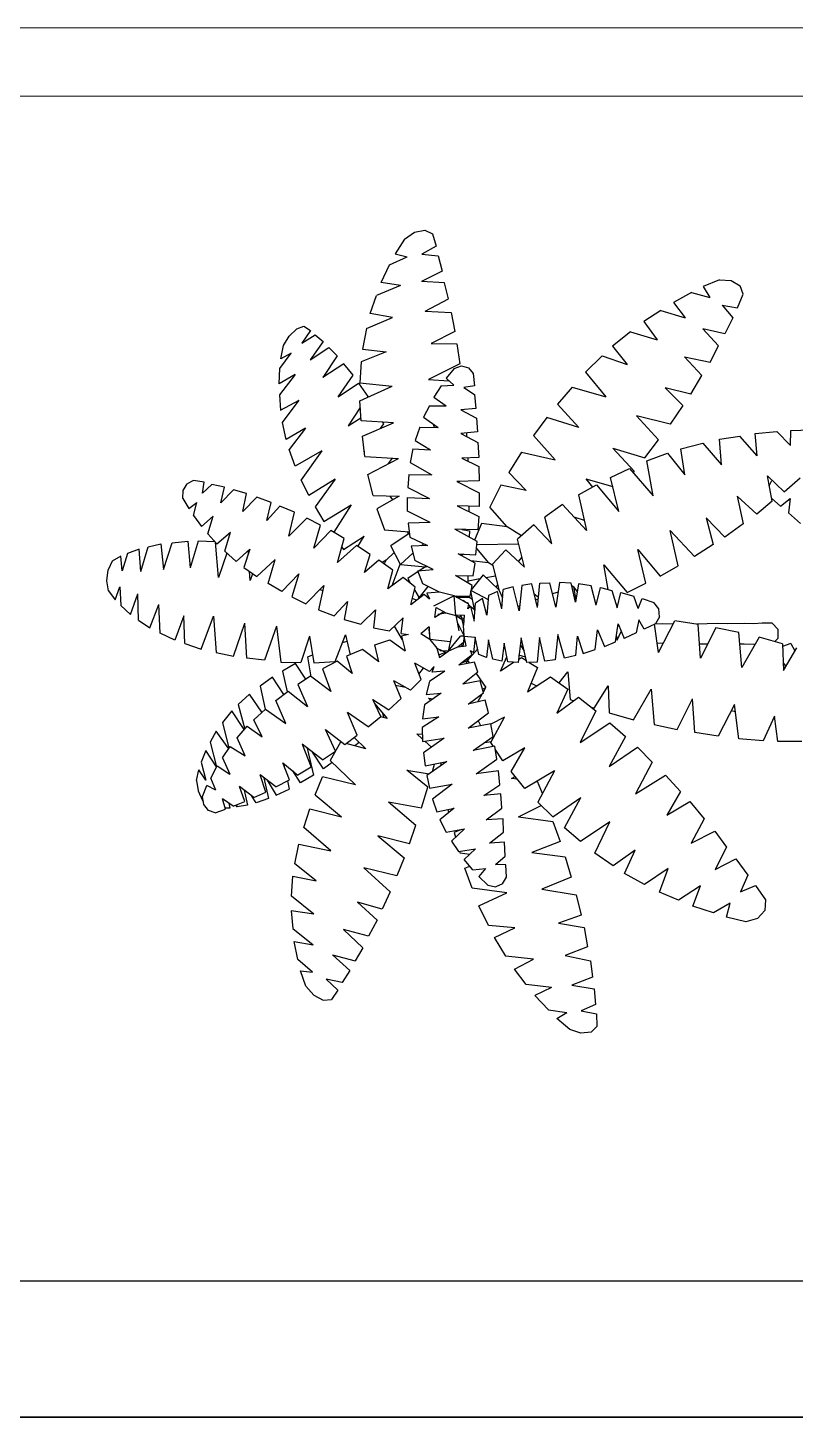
# Model space of a CAD drawing. Header units: millimetres. Extents: x 2099.4 to 2153.6, y 2404.8 to 2485.8.
# Drawn here: x 2127.83 to 2128.954, y 2413.615 to 2415.652 of the extents above; entities that cross this region are included whole.
import ezdxf

# ---------------------------------------------------------------- set-up
doc = ezdxf.new("R2010")
doc.units = ezdxf.units.MM
doc.layers.add('FUR', color=13, linetype='Continuous')

# ---------------------------------------------------------------- blocks, each defined once
blk = doc.blocks.new('02PTRX27')
at = {"color": 3, "linetype": 'ByBlock'}
for p, q in [((-0.4604, 0.4898), (-0.4477, 0.4923)), ((-0.4477, 0.4923), (-0.4384, 0.4879)), ((-0.4727, 0.4815), (-0.484, 0.4633)), ((-0.4727, 0.4815), (-0.4604, 0.4898)), ((-0.4384, 0.4879), (-0.4342, 0.4727)), ((-0.491, 0.4499), (-0.4695, 0.4599)), ((-0.484, 0.4633), (-0.4695, 0.4599)), ((-0.4342, 0.4727), (-0.4516, 0.4632)), ((-0.4516, 0.4632), (-0.4316, 0.461)), ((-0.4316, 0.461), (-0.4268, 0.4423)), ((-0.5012, 0.4284), (-0.491, 0.4499)), ((-0.4268, 0.4423), (-0.4521, 0.4297)), ((-0.4778, 0.4249), (-0.5071, 0.4124)), ((-0.4778, 0.4249), (-0.5012, 0.4284)), ((-0.4237, 0.4281), (-0.4521, 0.4297)), ((-0.4188, 0.4086), (-0.4237, 0.4281)), ((-0.088, 0.4318), (-0.1081, 0.4234)), ((-0.088, 0.4318), (-0.0737, 0.431)), ((-0.0737, 0.431), (-0.063, 0.4245)), ((-0.0592, 0.4141), (-0.063, 0.4245)), ((-0.5146, 0.3906), (-0.5071, 0.4124)), ((-0.4474, 0.3933), (-0.4188, 0.4086)), ((-0.1222, 0.4161), (-0.1442, 0.4042)), ((-0.1222, 0.4161), (-0.1001, 0.4102)), ((-0.1081, 0.4234), (-0.1001, 0.4102)), ((-0.0662, 0.3975), (-0.0592, 0.4141)), ((-0.4873, 0.3858), (-0.5146, 0.3906)), ((-0.4474, 0.3933), (-0.4158, 0.3917)), ((-0.4158, 0.3917), (-0.4111, 0.3684)), ((-0.1596, 0.3944), (-0.1805, 0.3808)), ((-0.1596, 0.3944), (-0.1299, 0.3852)), ((-0.1442, 0.4042), (-0.1299, 0.3852)), ((-0.0849, 0.4009), (-0.0662, 0.3975)), ((-0.0849, 0.4009), (-0.072, 0.3854)), ((-0.6042, 0.3718), (-0.5956, 0.3751)), ((-0.5956, 0.3751), (-0.5876, 0.3697)), ((-0.519, 0.3723), (-0.4873, 0.3858)), ((-0.1805, 0.3808), (-0.1644, 0.3582)), ((-0.072, 0.3854), (-0.0814, 0.3656)), ((-0.6204, 0.3514), (-0.6136, 0.3629)), ((-0.6136, 0.3629), (-0.6042, 0.3718)), ((-0.5876, 0.3697), (-0.5982, 0.3544)), ((-0.5982, 0.3544), (-0.5819, 0.3647)), ((-0.5819, 0.3647), (-0.572, 0.3563)), ((-0.519, 0.3723), (-0.524, 0.3471)), ((-0.4111, 0.3684), (-0.44, 0.3541)), ((-0.1966, 0.3682), (-0.2186, 0.3505)), ((-0.1966, 0.3682), (-0.1644, 0.3582)), ((-0.0893, 0.3511), (-0.1083, 0.3719)), ((-0.0814, 0.3656), (-0.1083, 0.3719)), ((-0.6248, 0.3235), (-0.6112, 0.342)), ((-0.6237, 0.3351), (-0.6204, 0.3514)), ((-0.6112, 0.342), (-0.6237, 0.3351)), ((-0.572, 0.3563), (-0.5879, 0.334)), ((-0.5879, 0.334), (-0.565, 0.3491)), ((-0.565, 0.3491), (-0.5549, 0.3389)), ((-0.495, 0.3438), (-0.5256, 0.3316)), ((-0.524, 0.3471), (-0.495, 0.3438)), ((-0.44, 0.3541), (-0.4089, 0.3535)), ((-0.4089, 0.3535), (-0.405, 0.3289)), ((-0.2186, 0.3505), (-0.2007, 0.3282)), ((-0.0997, 0.3311), (-0.0893, 0.3511)), ((-0.6259, 0.3046), (-0.6248, 0.3235)), ((-0.5549, 0.3389), (-0.5724, 0.3125)), ((-0.5469, 0.329), (-0.5724, 0.3125)), ((-0.5355, 0.3151), (-0.5469, 0.329)), ((-0.5256, 0.3316), (-0.5274, 0.3059)), ((-0.405, 0.3289), (-0.4435, 0.3101)), ((-0.4122, 0.3234), (-0.4219, 0.3114)), ((-0.4122, 0.3234), (-0.4032, 0.3267)), ((-0.4032, 0.3267), (-0.3944, 0.3244)), ((-0.3944, 0.3244), (-0.3887, 0.3172)), ((-0.2313, 0.3387), (-0.2516, 0.3188)), ((-0.2313, 0.3387), (-0.2007, 0.3282)), ((-0.1309, 0.3376), (-0.1096, 0.3147)), ((-0.1309, 0.3376), (-0.0997, 0.3311)), ((-0.6064, 0.3162), (-0.6259, 0.3046)), ((-0.6064, 0.3162), (-0.6255, 0.2912)), ((-0.5537, 0.2887), (-0.5355, 0.3151)), ((-0.5274, 0.3059), (-0.4879, 0.3018)), ((-0.4435, 0.3101), (-0.4186, 0.3084)), ((-0.4219, 0.3114), (-0.4125, 0.3032)), ((-0.3887, 0.3172), (-0.3874, 0.3023)), ((-0.2516, 0.3188), (-0.2269, 0.2887)), ((-0.1233, 0.292), (-0.1096, 0.3147)), ((-0.6255, 0.2912), (-0.6242, 0.2725)), ((-0.5537, 0.2887), (-0.5289, 0.3054)), ((-0.5289, 0.3054), (-0.5176, 0.2891)), ((-0.5271, 0.2841), (-0.4879, 0.3018)), ((-0.5176, 0.2891), (-0.5183, 0.288)), ((-0.4279, 0.3024), (-0.4369, 0.2883)), ((-0.4279, 0.3024), (-0.4125, 0.3032)), ((-0.3874, 0.3023), (-0.4001, 0.3)), ((-0.4001, 0.3), (-0.3871, 0.2915)), ((-0.3871, 0.2915), (-0.3856, 0.2747)), ((-0.2679, 0.3007), (-0.2859, 0.2797)), ((-0.2679, 0.3007), (-0.2269, 0.2887)), ((-0.1543, 0.2997), (-0.1327, 0.2782)), ((-0.1233, 0.292), (-0.1543, 0.2997)), ((-0.6242, 0.2725), (-0.6013, 0.2849)), ((-0.6216, 0.2576), (-0.6013, 0.2849)), ((-0.5267, 0.2758), (-0.5417, 0.2535)), ((-0.5256, 0.2593), (-0.5271, 0.2841)), ((-0.4424, 0.2778), (-0.4496, 0.2638)), ((-0.4424, 0.2778), (-0.4217, 0.2777)), ((-0.4369, 0.2883), (-0.4217, 0.2777)), ((-0.3856, 0.2747), (-0.4039, 0.2729)), ((-0.4039, 0.2729), (-0.3849, 0.2626)), ((-0.2859, 0.2797), (-0.2597, 0.2514)), ((-0.1327, 0.2782), (-0.1483, 0.2552)), ((-0.6174, 0.2367), (-0.6216, 0.2576)), ((-0.5417, 0.2535), (-0.526, 0.2632)), ((-0.486, 0.2572), (-0.5256, 0.2593)), ((-0.524, 0.2406), (-0.486, 0.2572)), ((-0.502, 0.2501), (-0.4979, 0.2558)), ((-0.4979, 0.2558), (-0.4992, 0.2578)), ((-0.4496, 0.2638), (-0.4316, 0.2513)), ((-0.4367, 0.2513), (-0.4369, 0.2549)), ((-0.3849, 0.2626), (-0.3836, 0.2462)), ((-0.2989, 0.2634), (-0.3154, 0.2414)), ((-0.2597, 0.2514), (-0.2989, 0.2634)), ((-0.1627, 0.2361), (-0.1895, 0.2657)), ((-0.1483, 0.2552), (-0.1895, 0.2657)), ((-0.5934, 0.2506), (-0.6174, 0.2367)), ((-0.5934, 0.2506), (-0.6134, 0.2244)), ((-0.521, 0.216), (-0.524, 0.2406)), ((-0.4541, 0.2517), (-0.4598, 0.2354)), ((-0.4541, 0.2517), (-0.4316, 0.2513)), ((-0.3836, 0.2462), (-0.4041, 0.244)), ((-0.4041, 0.244), (-0.383, 0.2329)), ((-0.3966, 0.2398), (-0.3968, 0.2447)), ((-0.3154, 0.2414), (-0.2886, 0.2117)), ((-0.0883, 0.237), (-0.0634, 0.2409)), ((-0.042, 0.2169), (-0.0634, 0.2409)), ((-0.0445, 0.2439), (-0.018, 0.2463)), ((-0.042, 0.2169), (-0.0445, 0.2439)), ((-0.018, 0.2463), (-0.0013, 0.2295)), ((-0.0013, 0.2295), (-0.0009, 0.2478)), ((-0.0009, 0.2478), (0.0235, 0.2483)), ((-0.6064, 0.204), (-0.6134, 0.2244)), ((-0.5738, 0.2227), (-0.6064, 0.204)), ((-0.5738, 0.2227), (-0.5987, 0.1873)), ((-0.522, 0.2224), (-0.5221, 0.222)), ((-0.5221, 0.222), (-0.522, 0.2221)), ((-0.5221, 0.222), (-0.5218, 0.2209)), ((-0.522, 0.2221), (-0.522, 0.2224)), ((-0.4624, 0.2252), (-0.4659, 0.2086)), ((-0.4624, 0.2252), (-0.4408, 0.224)), ((-0.4598, 0.2354), (-0.4408, 0.224)), ((-0.383, 0.2329), (-0.3819, 0.2148)), ((-0.3299, 0.2214), (-0.3455, 0.1965)), ((-0.3299, 0.2214), (-0.2886, 0.2117)), ((-0.2185, 0.2262), (-0.1922, 0.1979)), ((-0.2185, 0.2262), (-0.1792, 0.2141)), ((-0.1792, 0.2141), (-0.1627, 0.2361)), ((-0.1354, 0.2253), (-0.1085, 0.2321)), ((-0.1305, 0.1934), (-0.1354, 0.2253)), ((-0.1085, 0.2321), (-0.0858, 0.2056)), ((-0.0858, 0.2056), (-0.0883, 0.237)), ((-0.521, 0.216), (-0.48, 0.2134)), ((-0.5174, 0.194), (-0.48, 0.2134)), ((-0.4921, 0.2072), (-0.4873, 0.2138)), ((-0.4659, 0.2086), (-0.4395, 0.1935)), ((-0.3819, 0.2148), (-0.4028, 0.2139)), ((-0.4028, 0.2139), (-0.3819, 0.2038)), ((-0.3949, 0.21), (-0.3949, 0.2142)), ((-0.3819, 0.2038), (-0.3814, 0.1862)), ((-0.177, 0.2106), (-0.1514, 0.2198)), ((-0.1693, 0.1678), (-0.177, 0.2106)), ((-0.1514, 0.2198), (-0.1305, 0.1934)), ((-0.7303, 0.1867), (-0.7382, 0.1827)), ((-0.7175, 0.1844), (-0.7303, 0.1867)), ((-0.5894, 0.1682), (-0.5987, 0.1873)), ((-0.5575, 0.1882), (-0.5894, 0.1682)), ((-0.5575, 0.1882), (-0.5819, 0.1543)), ((-0.5111, 0.1682), (-0.5174, 0.194)), ((-0.4673, 0.1941), (-0.4686, 0.178)), ((-0.4673, 0.1941), (-0.4395, 0.1935)), ((-0.324, 0.1745), (-0.3455, 0.1965)), ((-0.2513, 0.1888), (-0.2432, 0.1785)), ((-0.2513, 0.1888), (-0.2185, 0.1791)), ((-0.221, 0.1904), (-0.1979, 0.2012)), ((-0.2111, 0.1489), (-0.221, 0.1904)), ((-0.1979, 0.2012), (-0.1693, 0.1678)), ((-0.1922, 0.1979), (-0.1937, 0.1962)), ((-0.0297, 0.1923), (-0.009, 0.1729)), ((-0.0236, 0.1614), (-0.0297, 0.1923)), ((-0.0275, 0.1802), (-0.0242, 0.1867)), ((-0.0242, 0.1867), (-0.024, 0.1868)), ((-0.009, 0.1729), (0.0103, 0.1897)), ((-0.7433, 0.1647), (-0.743, 0.1745)), ((-0.743, 0.1745), (-0.7382, 0.1827)), ((-0.7195, 0.1713), (-0.7175, 0.1844)), ((-0.708, 0.1819), (-0.7195, 0.1713)), ((-0.6926, 0.1784), (-0.708, 0.1819)), ((-0.6968, 0.1594), (-0.6926, 0.1784)), ((-0.6814, 0.1751), (-0.6968, 0.1594)), ((-0.6658, 0.1707), (-0.6814, 0.1751)), ((-0.67, 0.1488), (-0.6658, 0.1707)), ((-0.4686, 0.178), (-0.442, 0.1648)), ((-0.3814, 0.1862), (-0.4089, 0.1855)), ((-0.4089, 0.1855), (-0.3816, 0.1714)), ((-0.4054, 0.1855), (-0.4074, 0.1846)), ((-0.3816, 0.1714), (-0.3816, 0.1549)), ((-0.355, 0.1808), (-0.3687, 0.1541)), ((-0.324, 0.1745), (-0.355, 0.1808)), ((-0.2604, 0.1689), (-0.2381, 0.1814)), ((-0.2381, 0.1814), (-0.2111, 0.1489)), ((-0.7433, 0.1647), (-0.7362, 0.1524)), ((-0.7362, 0.1524), (-0.7263, 0.1597)), ((-0.7303, 0.1439), (-0.7263, 0.1597)), ((-0.6532, 0.1662), (-0.67, 0.1488)), ((-0.6356, 0.1599), (-0.6532, 0.1662)), ((-0.6407, 0.1379), (-0.6356, 0.1599)), ((-0.6248, 0.1554), (-0.6407, 0.1379)), ((-0.607, 0.1478), (-0.6248, 0.1554)), ((-0.5819, 0.1543), (-0.5713, 0.1365)), ((-0.5713, 0.1365), (-0.5379, 0.1568)), ((-0.5379, 0.1568), (-0.5592, 0.1234)), ((-0.5111, 0.1682), (-0.4792, 0.1673)), ((-0.4792, 0.1673), (-0.5066, 0.1521)), ((-0.4869, 0.163), (-0.4904, 0.1675)), ((-0.469, 0.1492), (-0.469, 0.1657)), ((-0.469, 0.1657), (-0.442, 0.1648)), ((-0.4426, 0.1648), (-0.4424, 0.1648)), ((-0.4085, 0.1558), (-0.3819, 0.1426)), ((-0.3816, 0.1549), (-0.4085, 0.1558)), ((-0.3938, 0.1484), (-0.3938, 0.1553)), ((-0.3475, 0.1301), (-0.3687, 0.1541)), ((-0.2799, 0.1572), (-0.3015, 0.142)), ((-0.2505, 0.1257), (-0.2799, 0.1572)), ((-0.2604, 0.1689), (-0.2505, 0.1257)), ((-0.0427, 0.1456), (-0.0667, 0.1675)), ((-0.0667, 0.1675), (-0.0594, 0.1338)), ((-0.0236, 0.1614), (-0.0427, 0.1456)), ((-0.0244, 0.1648), (-0.0137, 0.1553)), ((-0.0137, 0.1553), (-0.0018, 0.1646)), ((-0.0018, 0.1646), (-0.004, 0.1471)), ((-0.7303, 0.1439), (-0.7206, 0.1306)), ((-0.7206, 0.1306), (-0.7065, 0.143)), ((-0.7129, 0.1216), (-0.7065, 0.143)), ((-0.6141, 0.1185), (-0.607, 0.1478)), ((-0.5921, 0.1405), (-0.6141, 0.1185)), ((-0.5753, 0.1322), (-0.5921, 0.1405)), ((-0.5066, 0.1521), (-0.497, 0.1263)), ((-0.4415, 0.1351), (-0.469, 0.1492)), ((-0.3819, 0.1426), (-0.383, 0.1265)), ((-0.2927, 0.1094), (-0.3015, 0.142)), ((-0.2659, 0.1421), (-0.2535, 0.1381)), ((-0.0816, 0.1175), (-0.1043, 0.141)), ((-0.1043, 0.141), (-0.0958, 0.1085)), ((-0.004, 0.1471), (0.0108, 0.1342)), ((-0.7129, 0.1216), (-0.7019, 0.1094)), ((-0.7019, 0.1094), (-0.6851, 0.1233)), ((-0.692, 0.1001), (-0.6851, 0.1233)), ((-0.5835, 0.104), (-0.5753, 0.1322)), ((-0.5626, 0.1255), (-0.5835, 0.104)), ((-0.5463, 0.1159), (-0.5626, 0.1255)), ((-0.497, 0.1263), (-0.4672, 0.124)), ((-0.467, 0.1218), (-0.4893, 0.1069)), ((-0.4679, 0.1212), (-0.4692, 0.1243)), ((-0.4415, 0.1351), (-0.4684, 0.1345)), ((-0.4684, 0.1345), (-0.4662, 0.1172)), ((-0.3839, 0.1122), (-0.4111, 0.1271)), ((-0.383, 0.1265), (-0.4111, 0.1271)), ((-0.4026, 0.1268), (-0.3935, 0.125)), ((-0.3935, 0.125), (-0.3938, 0.1175)), ((-0.3786, 0.1339), (-0.3871, 0.1137)), ((-0.3475, 0.1301), (-0.3786, 0.1339)), ((-0.3299, 0.1191), (-0.3475, 0.1301)), ((-0.3147, 0.1323), (-0.3346, 0.1148)), ((-0.3147, 0.1323), (-0.2927, 0.1094)), ((-0.1186, 0.0937), (-0.1483, 0.1256)), ((-0.1386, 0.0825), (-0.1483, 0.1256)), ((-0.0594, 0.1338), (-0.0816, 0.1175)), ((-0.7967, 0.1028), (-0.8108, 0.0975)), ((-0.7948, 0.0755), (-0.7967, 0.1028)), ((-0.7948, 0.0755), (-0.7857, 0.1054)), ((-0.7857, 0.1054), (-0.7701, 0.1091)), ((-0.7701, 0.1091), (-0.7668, 0.0778)), ((-0.7668, 0.0778), (-0.7565, 0.1106)), ((-0.7565, 0.1106), (-0.7371, 0.1124)), ((-0.7371, 0.1124), (-0.7344, 0.0801)), ((-0.7246, 0.1123), (-0.7344, 0.0801)), ((-0.7043, 0.1118), (-0.7246, 0.1123)), ((-0.6997, 0.0683), (-0.7036, 0.1111)), ((-0.6614, 0.1026), (-0.6781, 0.0875)), ((-0.6614, 0.1026), (-0.6688, 0.0805)), ((-0.5546, 0.0865), (-0.5463, 0.1159)), ((-0.5315, 0.1074), (-0.5546, 0.0865)), ((-0.5494, 0.1051), (-0.5472, 0.1024)), ((-0.5472, 0.1024), (-0.522, 0.1186)), ((-0.5146, 0.0964), (-0.5315, 0.1074)), ((-0.5295, 0.1059), (-0.522, 0.1186)), ((-0.4778, 0.0841), (-0.4893, 0.1069)), ((-0.4662, 0.1172), (-0.4448, 0.1072)), ((-0.4448, 0.1072), (-0.4644, 0.1064)), ((-0.4644, 0.1064), (-0.46, 0.0889)), ((-0.4519, 0.1068), (-0.4494, 0.1091)), ((-0.3858, 0.0958), (-0.3839, 0.1122)), ((-0.385, 0.1035), (-0.3702, 0.086)), ((-0.3845, 0.1085), (-0.3334, 0.1091)), ((-0.3264, 0.0808), (-0.3346, 0.1148)), ((-0.1879, 0.1024), (-0.1607, 0.0699)), ((-0.178, 0.061), (-0.1879, 0.1024)), ((-0.0958, 0.1085), (-0.1186, 0.0937)), ((-0.8295, 0.0882), (-0.8346, 0.0776)), ((-0.819, 0.0942), (-0.8295, 0.0882)), ((-0.8176, 0.0764), (-0.819, 0.0942)), ((-0.8108, 0.0975), (-0.8176, 0.0764)), ((-0.6895, 0.0977), (-0.6997, 0.0683)), ((-0.6781, 0.0875), (-0.692, 0.1001)), ((-0.6631, 0.0976), (-0.6633, 0.1009)), ((-0.6532, 0.0693), (-0.6308, 0.09)), ((-0.6391, 0.0606), (-0.6308, 0.09)), ((-0.5216, 0.0742), (-0.5146, 0.0964)), ((-0.504, 0.0894), (-0.5216, 0.0742)), ((-0.4871, 0.0772), (-0.504, 0.0894)), ((-0.495, 0.0892), (-0.5, 0.0864)), ((-0.4974, 0.0845), (-0.495, 0.0892)), ((-0.495, 0.0892), (-0.4853, 0.0986)), ((-0.4624, 0.0977), (-0.4778, 0.0841)), ((-0.4378, 0.078), (-0.46, 0.0889)), ((-0.3865, 0.0858), (-0.407, 0.0971)), ((-0.407, 0.0971), (-0.3858, 0.0958)), ((-0.4004, 0.0966), (-0.4036, 0.0951)), ((-0.3702, 0.086), (-0.3918, 0.0886)), ((-0.3889, 0.07), (-0.3865, 0.0858)), ((-0.3647, 0.0826), (-0.3702, 0.086)), ((-0.3651, 0.0844), (-0.3489, 0.1018)), ((-0.3489, 0.1018), (-0.3264, 0.0808)), ((-0.3295, 0.0929), (-0.3341, 0.0878)), ((-0.8363, 0.064), (-0.8346, 0.0776)), ((-0.6688, 0.0805), (-0.6532, 0.0693)), ((-0.6611, 0.0645), (-0.6618, 0.0754)), ((-0.6583, 0.0728), (-0.6611, 0.0645)), ((-0.6019, 0.0727), (-0.6227, 0.0512)), ((-0.6019, 0.0727), (-0.6103, 0.0445)), ((-0.4932, 0.0541), (-0.4871, 0.0772)), ((-0.4745, 0.0683), (-0.4932, 0.0541)), ((-0.4877, 0.0583), (-0.4781, 0.0844)), ((-0.4778, 0.0841), (-0.4472, 0.0812)), ((-0.4598, 0.0564), (-0.4745, 0.0683)), ((-0.4562, 0.0753), (-0.4688, 0.0667)), ((-0.4563, 0.0761), (-0.4378, 0.078)), ((-0.4503, 0.0605), (-0.4563, 0.0761)), ((-0.4472, 0.0812), (-0.4547, 0.0762)), ((-0.4505, 0.0815), (-0.4496, 0.0795)), ((-0.4472, 0.0812), (-0.4453, 0.0815)), ((-0.4103, 0.0706), (-0.3889, 0.07)), ((-0.3902, 0.0585), (-0.4103, 0.0706)), ((-0.3951, 0.0613), (-0.3948, 0.0701)), ((-0.3768, 0.0715), (-0.3913, 0.0529)), ((-0.3577, 0.053), (-0.3768, 0.0715)), ((-0.3733, 0.0681), (-0.3618, 0.0701)), ((-0.3651, 0.0844), (-0.3577, 0.053)), ((-0.2295, 0.0834), (-0.201, 0.05)), ((-0.224, 0.0535), (-0.2295, 0.0834)), ((-0.1607, 0.0699), (-0.1386, 0.0825)), ((-0.8342, 0.0517), (-0.8363, 0.064)), ((-0.8342, 0.0517), (-0.826, 0.0409)), ((-0.826, 0.0409), (-0.8201, 0.0569)), ((-0.8201, 0.0569), (-0.8192, 0.0341)), ((-0.6227, 0.0512), (-0.6391, 0.0606)), ((-0.5713, 0.0582), (-0.5932, 0.036)), ((-0.5713, 0.0582), (-0.5777, 0.0288)), ((-0.576, 0.0534), (-0.5725, 0.0523)), ((-0.4688, 0.0667), (-0.4653, 0.0608)), ((-0.4655, 0.061), (-0.4655, 0.061)), ((-0.465, 0.0352), (-0.4598, 0.0564)), ((-0.4607, 0.053), (-0.4547, 0.0431)), ((-0.4547, 0.0431), (-0.4439, 0.0572)), ((-0.4298, 0.0503), (-0.4503, 0.0605)), ((-0.3951, 0.064), (-0.3807, 0.0667)), ((-0.3927, 0.0452), (-0.3902, 0.0585)), ((-0.3874, 0.0291), (-0.3916, 0.0516)), ((-0.3915, 0.0522), (-0.3706, 0.0413)), ((-0.3592, 0.0511), (-0.37, 0.0462)), ((-0.3592, 0.0591), (-0.3614, 0.0564)), ((-0.3537, 0.0297), (-0.3592, 0.0511)), ((-0.3577, 0.053), (-0.353, 0.0433)), ((-0.3537, 0.0297), (-0.3522, 0.0533)), ((-0.3401, 0.0567), (-0.3522, 0.0533)), ((-0.3326, 0.0276), (-0.3401, 0.0567)), ((-0.3295, 0.0584), (-0.3326, 0.0276)), ((-0.3171, 0.0602), (-0.3295, 0.0584)), ((-0.3105, 0.0315), (-0.3171, 0.0602)), ((-0.3105, 0.0315), (-0.3075, 0.0612)), ((-0.3075, 0.0612), (-0.2951, 0.0617)), ((-0.2879, 0.0319), (-0.2951, 0.0617)), ((-0.2833, 0.0619), (-0.2879, 0.0319)), ((-0.2692, 0.061), (-0.2833, 0.0619)), ((-0.2641, 0.038), (-0.2692, 0.061)), ((-0.2689, 0.0586), (-0.2665, 0.0568)), ((-0.2665, 0.0568), (-0.2683, 0.0562)), ((-0.2665, 0.0568), (-0.2619, 0.0508)), ((-0.2665, 0.0568), (-0.2637, 0.0406)), ((-0.2602, 0.0604), (-0.2641, 0.038)), ((-0.245, 0.0579), (-0.2602, 0.0604)), ((-0.2388, 0.0345), (-0.245, 0.0579)), ((-0.2388, 0.0345), (-0.2335, 0.056)), ((-0.2335, 0.056), (-0.2194, 0.0524)), ((-0.2194, 0.0524), (-0.2131, 0.031)), ((-0.201, 0.05), (-0.178, 0.061)), ((-0.8192, 0.0341), (-0.8071, 0.0231)), ((-0.8071, 0.0231), (-0.7985, 0.048)), ((-0.7976, 0.0161), (-0.7985, 0.048)), ((-0.7837, 0.0066), (-0.7725, 0.0352)), ((-0.771, 0.0002), (-0.7725, 0.0352)), ((-0.6103, 0.0445), (-0.5932, 0.036)), ((-0.5586, 0.0215), (-0.5423, 0.0389)), ((-0.5423, 0.0389), (-0.5465, 0.017)), ((-0.465, 0.0352), (-0.4486, 0.0477)), ((-0.4582, 0.0403), (-0.4633, 0.0426)), ((-0.4554, 0.0425), (-0.4551, 0.0436)), ((-0.4547, 0.0431), (-0.4547, 0.043)), ((-0.4486, 0.0477), (-0.442, 0.042)), ((-0.4298, 0.0503), (-0.4455, 0.049)), ((-0.4455, 0.049), (-0.442, 0.042)), ((-0.412, 0.0456), (-0.4375, 0.0332)), ((-0.412, 0.0456), (-0.4298, 0.0503)), ((-0.412, 0.0456), (-0.3927, 0.0452)), ((-0.3942, 0.0354), (-0.412, 0.0456)), ((-0.41, 0.0217), (-0.412, 0.0456)), ((-0.4098, 0.0455), (-0.4109, 0.0448)), ((-0.4096, 0.0441), (-0.3938, 0.0442)), ((-0.401, 0.0401), (-0.4014, 0.0395)), ((-0.3979, 0.0374), (-0.401, 0.0401)), ((-0.3995, 0.0384), (-0.3953, 0.0371)), ((-0.3953, 0.0371), (-0.3955, 0.036)), ((-0.3953, 0.0297), (-0.3942, 0.0354)), ((-0.3938, 0.0442), (-0.3946, 0.0452)), ((-0.3944, 0.0346), (-0.3874, 0.0291)), ((-0.3938, 0.0442), (-0.3898, 0.0417)), ((-0.3876, 0.0147), (-0.3861, 0.0368)), ((-0.3775, 0.0425), (-0.3861, 0.0368)), ((-0.372, 0.022), (-0.3775, 0.0425)), ((-0.37, 0.0462), (-0.372, 0.022)), ((-0.3094, 0.0439), (-0.3141, 0.0474)), ((-0.3127, 0.0407), (-0.3095, 0.0419)), ((-0.2852, 0.0503), (-0.2919, 0.048)), ((-0.2131, 0.031), (-0.2084, 0.0498)), ((-0.2084, 0.0498), (-0.1928, 0.0453)), ((-0.1873, 0.0301), (-0.1928, 0.0453)), ((-0.1873, 0.0301), (-0.1825, 0.0424)), ((-0.1825, 0.0424), (-0.1681, 0.0375)), ((-0.1622, 0.0297), (-0.1681, 0.0375)), ((-0.7421, 0.0213), (-0.7531, -0.0084)), ((-0.7411, -0.0126), (-0.7421, 0.0213)), ((-0.721, -0.0193), (-0.706, 0.021)), ((-0.706, 0.021), (-0.7028, -0.0235)), ((-0.5777, 0.0288), (-0.5586, 0.0215)), ((-0.5465, 0.017), (-0.526, 0.0111)), ((-0.526, 0.0111), (-0.5082, 0.0286)), ((-0.5082, 0.0286), (-0.5106, 0.0068)), ((-0.4912, 0.0029), (-0.4745, 0.0187)), ((-0.4767, -0.0001), (-0.4745, 0.0187)), ((-0.4358, 0.0193), (-0.434, 0.0313)), ((-0.4246, 0.0261), (-0.4358, 0.0193)), ((-0.434, 0.0313), (-0.4224, 0.025)), ((-0.4321, 0.0232), (-0.4224, 0.025)), ((-0.4321, 0.0232), (-0.4314, 0.022)), ((-0.4224, 0.025), (-0.41, 0.0217)), ((-0.3999, 0.0221), (-0.41, 0.0217)), ((-0.41, 0.0217), (-0.4004, 0.0156)), ((-0.41, 0.0217), (-0.4065, 0.0031)), ((-0.4085, 0.0208), (-0.4089, 0.0217)), ((-0.4054, 0.0198), (-0.4085, 0.0206)), ((-0.4037, 0.0217), (-0.4059, 0.0191)), ((-0.4008, 0.01), (-0.4037, 0.0217)), ((-0.4032, 0.0191), (-0.4003, 0.0182)), ((-0.3999, 0.0221), (-0.4008, 0.01)), ((-0.392, 0.0326), (-0.3953, 0.0297)), ((-0.392, 0.0326), (-0.3876, 0.0147)), ((-0.3894, 0.0305), (-0.388, 0.0312)), ((-0.3874, 0.0291), (-0.3869, 0.0276)), ((-0.3535, 0.0326), (-0.3546, 0.0331)), ((-0.3321, 0.0335), (-0.3341, 0.0327)), ((-0.1615, 0.0202), (-0.1664, 0.0117)), ((-0.1615, 0.0202), (-0.1622, 0.0297)), ((-0.7976, 0.0161), (-0.7837, 0.0066)), ((-0.7531, -0.0084), (-0.771, 0.0002)), ((-0.6814, -0.0279), (-0.6678, 0.0123)), ((-0.6653, -0.0304), (-0.6678, 0.0123)), ((-0.6292, 0.0086), (-0.6436, -0.033)), ((-0.6292, 0.0086), (-0.6237, -0.0351)), ((-0.5106, 0.0068), (-0.4912, 0.0029)), ((-0.4853, 0.0086), (-0.4754, -0.0079)), ((-0.4426, 0.0078), (-0.4529, -0.0006)), ((-0.4435, 0.0071), (-0.4426, 0.0062)), ((-0.4426, 0.0049), (-0.443, 0.0049)), ((-0.443, 0.0049), (-0.4417, -0.0076)), ((-0.4426, 0.0078), (-0.4422, -0.005)), ((-0.4085, 0.0136), (-0.3999, -0.0035)), ((-0.3999, -0.0035), (-0.4008, 0.01)), ((-0.2399, -0.0199), (-0.237, 0.0043)), ((-0.237, 0.0043), (-0.2287, -0.0162)), ((-0.2152, -0.0105), (-0.2119, 0.0116)), ((-0.213, -0.0086), (-0.2082, 0.002)), ((-0.2119, 0.0116), (-0.2047, -0.0062)), ((-0.1899, 0.0005), (-0.2047, -0.0062)), ((-0.1864, 0.0164), (-0.1899, 0.0005)), ((-0.1802, 0.0049), (-0.1864, 0.0164)), ((-0.1664, 0.0117), (-0.1802, 0.0049)), ((-0.1624, -0.0236), (-0.1673, 0.0112)), ((-0.1624, -0.0236), (-0.1426, 0.015)), ((-0.114, 0.0108), (-0.1426, 0.015)), ((-0.1112, -0.0305), (-0.114, 0.0108)), ((-0.0926, 0.0068), (-0.1112, -0.0305)), ((-0.0643, 0.0009), (-0.0926, 0.0068)), ((-0.0608, -0.042), (-0.0643, 0.0009)), ((-0.7411, -0.0126), (-0.721, -0.0193)), ((-0.5888, -0.0037), (-0.5993, -0.0357)), ((-0.5888, -0.0037), (-0.5835, -0.036)), ((-0.5573, -0.0346), (-0.5449, -0.0018)), ((-0.543, -0.0099), (-0.5487, -0.0117)), ((-0.5449, -0.0018), (-0.539, -0.0263)), ((-0.5091, -0.0141), (-0.4906, -0.0081)), ((-0.5042, -0.0348), (-0.5091, -0.0141)), ((-0.4906, -0.0081), (-0.4719, -0.0215)), ((-0.4767, -0.0001), (-0.4677, -0.0015)), ((-0.4677, -0.0015), (-0.4763, -0.0037)), ((-0.4763, -0.0037), (-0.4719, -0.0215)), ((-0.4417, -0.0076), (-0.4529, -0.0006)), ((-0.4422, -0.005), (-0.442, -0.0051)), ((-0.4417, -0.0076), (-0.4334, -0.018)), ((-0.4169, -0.0105), (-0.4417, -0.0076)), ((-0.4153, -0.0033), (-0.4195, -0.0217)), ((-0.4195, -0.0217), (-0.4045, -0.0034)), ((-0.4195, -0.0217), (-0.4076, -0.0166)), ((-0.4076, -0.0166), (-0.3986, -0.0094)), ((-0.4076, -0.0166), (-0.3973, -0.0154)), ((-0.4069, -0.016), (-0.4065, -0.0165)), ((-0.3999, -0.0035), (-0.4045, -0.0034)), ((-0.4015, -0.0159), (-0.4041, -0.0138)), ((-0.4014, -0.0159), (-0.4015, -0.0159)), ((-0.3999, -0.0035), (-0.4014, -0.0159)), ((-0.3999, -0.0035), (-0.3863, -0.0046)), ((-0.3973, -0.0154), (-0.3999, -0.0035)), ((-0.3863, -0.0046), (-0.3883, -0.0235)), ((-0.3819, -0.0261), (-0.3863, -0.0046)), ((-0.37, -0.0082), (-0.3728, -0.0297)), ((-0.3695, -0.0115), (-0.3706, -0.0122)), ((-0.3649, -0.0316), (-0.37, -0.0082)), ((-0.351, -0.0119), (-0.3537, -0.0342)), ((-0.35, -0.0167), (-0.3515, -0.0159)), ((-0.3464, -0.0348), (-0.351, -0.0119)), ((-0.3304, -0.0057), (-0.3341, -0.0358)), ((-0.3315, -0.0137), (-0.3268, -0.0217)), ((-0.3233, -0.0356), (-0.3304, -0.0057)), ((-0.3079, -0.0053), (-0.3108, -0.0351)), ((-0.3013, -0.0341), (-0.3079, -0.0053)), ((-0.2857, -0.0015), (-0.2888, -0.0323)), ((-0.2773, -0.0304), (-0.2857, -0.0015)), ((-0.2635, -0.0271), (-0.2613, -0.0034)), ((-0.2613, -0.0034), (-0.2546, -0.0249)), ((-0.2287, -0.0162), (-0.2152, -0.0105)), ((-0.2141, -0.0024), (-0.213, -0.0086)), ((-0.0396, -0.0046), (-0.0608, -0.042)), ((-0.011, -0.0127), (-0.0396, -0.0046)), ((-0.0009, -0.0126), (-0.011, -0.0162)), ((-0.011, -0.0127), (-0.0099, -0.0453)), ((-0.0009, -0.0126), (0.004, -0.0214)), ((-0.7028, -0.0235), (-0.6814, -0.0279)), ((-0.6436, -0.033), (-0.6653, -0.0304)), ((-0.5907, -0.0286), (-0.5852, -0.0263)), ((-0.5865, -0.0533), (-0.5907, -0.0286)), ((-0.524, -0.02), (-0.5436, -0.0281)), ((-0.5436, -0.0281), (-0.5366, -0.049)), ((-0.5042, -0.0348), (-0.524, -0.02)), ((-0.4334, -0.018), (-0.4301, -0.0294)), ((-0.4334, -0.018), (-0.4219, -0.0235)), ((-0.4332, -0.0191), (-0.4327, -0.0183)), ((-0.431, -0.0263), (-0.4226, -0.0231)), ((-0.4301, -0.0294), (-0.4195, -0.0217)), ((-0.4292, -0.0216), (-0.4287, -0.0203)), ((-0.4195, -0.0217), (-0.4292, -0.0216)), ((-0.39, -0.0265), (-0.4065, -0.0389)), ((-0.4028, -0.036), (-0.3957, -0.0332)), ((-0.3957, -0.0332), (-0.3977, -0.0373)), ((-0.3968, -0.0316), (-0.3957, -0.0332)), ((-0.3834, -0.0195), (-0.3957, -0.0332)), ((-0.3957, -0.0332), (-0.3957, -0.0308)), ((-0.3957, -0.0332), (-0.3935, -0.0365)), ((-0.39, -0.0265), (-0.392, -0.0215)), ((-0.3883, -0.0235), (-0.392, -0.0215)), ((-0.3728, -0.0297), (-0.3819, -0.0261)), ((-0.3537, -0.0342), (-0.3649, -0.0316)), ((-0.3554, -0.0462), (-0.3477, -0.0286)), ((-0.3337, -0.0321), (-0.3299, -0.0296)), ((-0.3249, -0.0292), (-0.3332, -0.0269)), ((-0.3299, -0.0296), (-0.3238, -0.0334)), ((-0.324, -0.0332), (-0.324, -0.0334)), ((-0.2888, -0.0323), (-0.3013, -0.0341)), ((-0.2635, -0.0271), (-0.2773, -0.0304)), ((-0.2546, -0.0249), (-0.2399, -0.0199)), ((-0.0099, -0.0453), (0.0062, -0.0177)), ((-0.6237, -0.0351), (-0.5993, -0.0357)), ((-0.6057, -0.0368), (-0.6218, -0.0461)), ((-0.6218, -0.0461), (-0.616, -0.0717)), ((-0.5931, -0.0561), (-0.6057, -0.0368)), ((-0.5835, -0.036), (-0.5573, -0.0346)), ((-0.5549, -0.034), (-0.5729, -0.0435)), ((-0.5729, -0.0435), (-0.5626, -0.0712)), ((-0.5366, -0.049), (-0.5549, -0.034)), ((-0.4525, -0.0564), (-0.4602, -0.0364)), ((-0.4424, -0.0468), (-0.4602, -0.0364)), ((-0.4551, -0.0501), (-0.4497, -0.0426)), ((-0.4365, -0.0407), (-0.4424, -0.0468)), ((-0.4234, -0.0462), (-0.4424, -0.0591)), ((-0.4391, -0.0477), (-0.4365, -0.0407)), ((-0.4234, -0.0462), (-0.4391, -0.0477)), ((-0.3874, -0.0354), (-0.4065, -0.0389)), ((-0.4052, -0.0379), (-0.4052, -0.0384)), ((-0.3832, -0.0475), (-0.4015, -0.0621)), ((-0.3832, -0.0475), (-0.3874, -0.0354)), ((-0.3852, -0.0491), (-0.3735, -0.0662)), ((-0.3389, -0.0354), (-0.3554, -0.0462)), ((-0.3546, -0.0442), (-0.3533, -0.0448)), ((-0.3341, -0.0358), (-0.3464, -0.0348)), ((-0.3108, -0.0351), (-0.3233, -0.0356)), ((-0.3103, -0.0418), (-0.3226, -0.0717)), ((-0.3205, -0.0356), (-0.3103, -0.0418)), ((-0.2837, -0.0607), (-0.2734, -0.0469)), ((-0.2734, -0.0469), (-0.2703, -0.0808)), ((-0.0103, -0.0362), (-0.0071, -0.0404)), ((-0.6337, -0.0536), (-0.6491, -0.0645)), ((-0.6491, -0.0645), (-0.6429, -0.0927)), ((-0.62, -0.0749), (-0.6337, -0.0536)), ((-0.5874, -0.0524), (-0.6031, -0.0627)), ((-0.6031, -0.0627), (-0.5912, -0.0893)), ((-0.5626, -0.0712), (-0.5874, -0.0524)), ((-0.4769, -0.0798), (-0.4858, -0.058)), ((-0.4655, -0.0695), (-0.4858, -0.058)), ((-0.4716, -0.0662), (-0.4836, -0.0638)), ((-0.4655, -0.0695), (-0.4525, -0.0564)), ((-0.4424, -0.0591), (-0.4464, -0.0747)), ((-0.3805, -0.058), (-0.4015, -0.0621)), ((-0.3761, -0.0726), (-0.3805, -0.058)), ((-0.3775, -0.0683), (-0.3735, -0.0662)), ((-0.3764, -0.0716), (-0.3735, -0.0662)), ((-0.3226, -0.0717), (-0.2945, -0.053)), ((-0.3183, -0.0611), (-0.3182, -0.0611)), ((-0.3182, -0.0611), (-0.3114, -0.0643)), ((-0.2945, -0.053), (-0.2731, -0.0681)), ((-0.241, -0.0916), (-0.2241, -0.0643)), ((-0.2241, -0.0643), (-0.2227, -0.097)), ((-0.662, -0.0743), (-0.6757, -0.0871)), ((-0.6468, -0.0965), (-0.662, -0.0743)), ((-0.6297, -0.0822), (-0.6147, -0.0709)), ((-0.6176, -0.11), (-0.6297, -0.0822)), ((-0.6147, -0.0709), (-0.5912, -0.0893)), ((-0.5016, -0.1015), (-0.5115, -0.0808)), ((-0.5115, -0.0808), (-0.4919, -0.0936)), ((-0.4919, -0.0936), (-0.4769, -0.0798)), ((-0.4279, -0.0733), (-0.4485, -0.0874)), ((-0.4464, -0.0747), (-0.4279, -0.0733)), ((-0.4406, -0.082), (-0.4433, -0.0793)), ((-0.4433, -0.0793), (-0.4375, -0.0799)), ((-0.3949, -0.0865), (-0.3761, -0.0726)), ((-0.3741, -0.0819), (-0.3949, -0.0865)), ((-0.383, -0.0839), (-0.3775, -0.0737)), ((-0.3702, -0.0973), (-0.3741, -0.0819)), ((-0.2731, -0.0681), (-0.2868, -0.0975)), ((-0.2868, -0.0975), (-0.2602, -0.0782)), ((-0.2703, -0.0808), (-0.2661, -0.0825)), ((-0.2602, -0.0782), (-0.2392, -0.0946)), ((-0.1932, -0.1056), (-0.1714, -0.0684)), ((-0.1714, -0.0684), (-0.1679, -0.1113)), ((-0.1397, -0.1174), (-0.121, -0.08)), ((-0.1182, -0.1212), (-0.121, -0.08)), ((-0.6836, -0.0949), (-0.695, -0.1091)), ((-0.6684, -0.1175), (-0.6836, -0.0949)), ((-0.6757, -0.0871), (-0.6678, -0.117)), ((-0.6565, -0.1056), (-0.6425, -0.0925)), ((-0.6425, -0.0925), (-0.6176, -0.11)), ((-0.5306, -0.1246), (-0.5425, -0.0969)), ((-0.517, -0.1144), (-0.5425, -0.0969)), ((-0.517, -0.1144), (-0.5016, -0.1015)), ((-0.5093, -0.0856), (-0.4939, -0.1039)), ((-0.5016, -0.1015), (-0.5018, -0.1018)), ((-0.5018, -0.1018), (-0.5014, -0.1023)), ((-0.4981, -0.103), (-0.4992, -0.0977)), ((-0.4485, -0.0874), (-0.4507, -0.1046)), ((-0.3951, -0.1157), (-0.3702, -0.0973)), ((-0.2392, -0.0946), (-0.2582, -0.1334)), ((-0.2448, -0.0903), (-0.241, -0.0916)), ((-0.2227, -0.097), (-0.1932, -0.1056)), ((-0.0698, -0.0869), (-0.0896, -0.1255)), ((-0.0687, -0.0958), (-0.074, -0.0949)), ((-0.0643, -0.129), (-0.0698, -0.0869)), ((-0.0211, -0.1012), (-0.0346, -0.1312)), ((-0.0167, -0.1323), (-0.0211, -0.1012)), ((-0.695, -0.1091), (-0.6871, -0.1405)), ((-0.677, -0.1278), (-0.6649, -0.1136)), ((-0.6649, -0.1136), (-0.6464, -0.1263)), ((-0.6464, -0.1263), (-0.6565, -0.1056)), ((-0.5691, -0.1175), (-0.5454, -0.1359)), ((-0.5571, -0.144), (-0.5691, -0.1175)), ((-0.4939, -0.1039), (-0.5022, -0.102)), ((-0.431, -0.1021), (-0.451, -0.115)), ((-0.451, -0.115), (-0.4508, -0.132)), ((-0.4507, -0.1046), (-0.431, -0.1021)), ((-0.3675, -0.1107), (-0.3951, -0.1157)), ((-0.3796, -0.1129), (-0.3827, -0.1065)), ((-0.3508, -0.1026), (-0.3675, -0.1111)), ((-0.3643, -0.1261), (-0.3675, -0.1107)), ((-0.3673, -0.1332), (-0.3508, -0.1026)), ((-0.2582, -0.1334), (-0.2221, -0.1095)), ((-0.2221, -0.1095), (-0.2027, -0.1262)), ((-0.1679, -0.1113), (-0.1397, -0.1174)), ((-0.7025, -0.1194), (-0.7102, -0.1331)), ((-0.7102, -0.1331), (-0.7023, -0.1631)), ((-0.6874, -0.141), (-0.7025, -0.1194)), ((-0.6671, -0.1497), (-0.677, -0.1278)), ((-0.5975, -0.1356), (-0.5866, -0.1635)), ((-0.5729, -0.1544), (-0.5975, -0.1356)), ((-0.5507, -0.1328), (-0.5636, -0.1554)), ((-0.5454, -0.1359), (-0.5306, -0.1246)), ((-0.5201, -0.1412), (-0.5439, -0.1348)), ((-0.534, -0.1272), (-0.5201, -0.1412)), ((-0.5282, -0.1332), (-0.5335, -0.1376)), ((-0.4576, -0.1228), (-0.451, -0.1234)), ((-0.451, -0.1289), (-0.4576, -0.1228)), ((-0.4508, -0.132), (-0.4243, -0.1283)), ((-0.4243, -0.1283), (-0.4496, -0.146)), ((-0.4479, -0.1316), (-0.4397, -0.139)), ((-0.4256, -0.1285), (-0.425, -0.1288)), ((-0.3889, -0.143), (-0.3643, -0.1261)), ((-0.3748, -0.1332), (-0.3669, -0.1323)), ((-0.3642, -0.1383), (-0.3673, -0.1332)), ((-0.2027, -0.1262), (-0.2229, -0.1629)), ((-0.0896, -0.1255), (-0.1182, -0.1212)), ((-0.0346, -0.1312), (-0.0643, -0.129)), ((0.0126, -0.1322), (-0.0167, -0.1323)), ((-0.7153, -0.1431), (-0.721, -0.1576)), ((-0.7023, -0.1631), (-0.7153, -0.1431)), ((-0.6948, -0.152), (-0.6856, -0.1384)), ((-0.6948, -0.152), (-0.6858, -0.1722)), ((-0.6856, -0.1384), (-0.6671, -0.1497)), ((-0.5914, -0.1404), (-0.5837, -0.1734)), ((-0.5718, -0.1657), (-0.5852, -0.1451)), ((-0.5729, -0.1544), (-0.5571, -0.144)), ((-0.4496, -0.146), (-0.4475, -0.1619)), ((-0.3623, -0.1379), (-0.3889, -0.143)), ((-0.3601, -0.1537), (-0.3623, -0.1379)), ((-0.3526, -0.1559), (-0.362, -0.1417)), ((-0.3257, -0.1401), (-0.3526, -0.1559)), ((-0.3425, -0.169), (-0.3257, -0.1401)), ((-0.3273, -0.1411), (-0.3268, -0.1421)), ((-0.2229, -0.1629), (-0.1884, -0.1393)), ((-0.1884, -0.1393), (-0.1703, -0.1574)), ((-0.7265, -0.18), (-0.7239, -0.1667)), ((-0.7153, -0.1795), (-0.7239, -0.1667)), ((-0.721, -0.1576), (-0.7153, -0.1795)), ((-0.7093, -0.1768), (-0.7014, -0.1621)), ((-0.7023, -0.1638), (-0.7023, -0.1631)), ((-0.7014, -0.1621), (-0.6858, -0.1722)), ((-0.6132, -0.1791), (-0.6213, -0.1582)), ((-0.6213, -0.1582), (-0.6031, -0.1731)), ((-0.6187, -0.1652), (-0.6198, -0.1596)), ((-0.5997, -0.1825), (-0.6092, -0.1682)), ((-0.5866, -0.1635), (-0.6031, -0.1731)), ((-0.561, -0.158), (-0.5718, -0.1657)), ((-0.5636, -0.1554), (-0.5326, -0.185)), ((-0.4699, -0.1673), (-0.4426, -0.1717)), ((-0.4442, -0.188), (-0.4699, -0.1673)), ((-0.4475, -0.1619), (-0.421, -0.1568)), ((-0.421, -0.1568), (-0.4455, -0.1737)), ((-0.4386, -0.1689), (-0.4362, -0.1597)), ((-0.4278, -0.1615), (-0.4281, -0.1582)), ((-0.3854, -0.1715), (-0.3601, -0.1537)), ((-0.3581, -0.168), (-0.3854, -0.1715)), ((-0.3563, -0.1852), (-0.3581, -0.168)), ((-0.3257, -0.1897), (-0.3425, -0.169)), ((-0.2894, -0.1679), (-0.3257, -0.1897)), ((-0.2894, -0.1679), (-0.3099, -0.2062)), ((-0.1703, -0.1574), (-0.1908, -0.1959)), ((-0.7265, -0.18), (-0.7245, -0.1924)), ((-0.7193, -0.1995), (-0.714, -0.1861)), ((-0.7032, -0.1918), (-0.714, -0.1861)), ((-0.7032, -0.1918), (-0.7093, -0.1768)), ((-0.6299, -0.1875), (-0.649, -0.1729)), ((-0.642, -0.1939), (-0.649, -0.1729)), ((-0.6444, -0.1765), (-0.6389, -0.202)), ((-0.6405, -0.1796), (-0.6293, -0.1977)), ((-0.6299, -0.1875), (-0.6132, -0.1791)), ((-0.6156, -0.1803), (-0.6134, -0.1904)), ((-0.5837, -0.1734), (-0.5997, -0.1825)), ((-0.5819, -0.1973), (-0.5727, -0.1752)), ((-0.5326, -0.185), (-0.5727, -0.1752)), ((-0.4455, -0.1737), (-0.4422, -0.189)), ((-0.4422, -0.189), (-0.4147, -0.1841)), ((-0.4147, -0.1841), (-0.4387, -0.2027)), ((-0.3757, -0.1982), (-0.3563, -0.1852)), ((-0.3422, -0.1774), (-0.3378, -0.1751)), ((-0.3352, -0.1783), (-0.3422, -0.1774)), ((-0.311, -0.1809), (-0.3103, -0.1809)), ((-0.3044, -0.1957), (-0.3103, -0.1809)), ((-0.1908, -0.1959), (-0.1539, -0.1735)), ((-0.1539, -0.1735), (-0.1356, -0.1934)), ((-0.7245, -0.1924), (-0.7193, -0.2044)), ((-0.7179, -0.2092), (-0.7193, -0.1995)), ((-0.6821, -0.2111), (-0.695, -0.2022)), ((-0.6911, -0.2149), (-0.695, -0.2022)), ((-0.6568, -0.2004), (-0.6741, -0.1871)), ((-0.6675, -0.2053), (-0.6741, -0.1871)), ((-0.6684, -0.1915), (-0.6645, -0.2101)), ((-0.6539, -0.2069), (-0.659, -0.1988)), ((-0.6568, -0.2004), (-0.642, -0.1939)), ((-0.6389, -0.202), (-0.6539, -0.2069)), ((-0.6293, -0.1977), (-0.6134, -0.1904)), ((-0.5819, -0.1973), (-0.5496, -0.2242)), ((-0.4518, -0.2134), (-0.4442, -0.188)), ((-0.4387, -0.2027), (-0.4332, -0.2182)), ((-0.355, -0.1959), (-0.3757, -0.1982)), ((-0.3537, -0.2137), (-0.355, -0.1959)), ((-0.2918, -0.2243), (-0.2573, -0.2007)), ((-0.2775, -0.2375), (-0.2573, -0.2007)), ((-0.1356, -0.1934), (-0.1523, -0.222)), ((-0.7193, -0.2044), (-0.7186, -0.2056)), ((-0.712, -0.2165), (-0.7179, -0.2092)), ((-0.7038, -0.2193), (-0.712, -0.2165)), ((-0.7038, -0.2193), (-0.6911, -0.2149)), ((-0.6858, -0.2136), (-0.6917, -0.2137)), ((-0.6873, -0.2076), (-0.6858, -0.2136)), ((-0.6821, -0.2111), (-0.6675, -0.2053)), ((-0.6772, -0.2121), (-0.6786, -0.2098)), ((-0.6777, -0.2094), (-0.6772, -0.2121)), ((-0.6645, -0.2101), (-0.6772, -0.2121)), ((-0.5958, -0.2373), (-0.5883, -0.2143)), ((-0.5883, -0.2143), (-0.5496, -0.2242)), ((-0.4921, -0.2059), (-0.4518, -0.2134)), ((-0.4921, -0.2059), (-0.4589, -0.2342)), ((-0.4332, -0.2182), (-0.412, -0.2137)), ((-0.412, -0.2137), (-0.4294, -0.2279)), ((-0.4186, -0.2191), (-0.4193, -0.2153)), ((-0.3731, -0.2277), (-0.3537, -0.2137)), ((-0.3337, -0.224), (-0.3057, -0.2105)), ((-0.3099, -0.2062), (-0.2918, -0.2243)), ((-0.1523, -0.222), (-0.1243, -0.2056)), ((-0.1243, -0.2056), (-0.1068, -0.2265)), ((-0.5626, -0.2656), (-0.5958, -0.2373)), ((-0.4666, -0.2572), (-0.4589, -0.2342)), ((-0.4294, -0.2279), (-0.4217, -0.2429)), ((-0.3524, -0.2268), (-0.3731, -0.2277)), ((-0.3517, -0.243), (-0.3524, -0.2268)), ((-0.3337, -0.224), (-0.2916, -0.2298)), ((-0.2916, -0.2298), (-0.2826, -0.2544)), ((-0.258, -0.2543), (-0.2775, -0.2375)), ((-0.2219, -0.2302), (-0.258, -0.2543)), ((-0.2403, -0.2687), (-0.2219, -0.2302)), ((-0.1068, -0.2265), (-0.1228, -0.2565)), ((-0.5053, -0.2473), (-0.473, -0.2742)), ((-0.4666, -0.2572), (-0.5053, -0.2473)), ((-0.4217, -0.2429), (-0.3995, -0.239)), ((-0.3995, -0.239), (-0.4155, -0.2539)), ((-0.4155, -0.2539), (-0.4067, -0.2667)), ((-0.403, -0.2396), (-0.4122, -0.2434)), ((-0.4122, -0.2434), (-0.4105, -0.2492)), ((-0.3691, -0.2562), (-0.3517, -0.243)), ((-0.2826, -0.2544), (-0.3172, -0.2679)), ((-0.1228, -0.2565), (-0.0938, -0.2418)), ((-0.0938, -0.2418), (-0.0794, -0.2612)), ((-0.6066, -0.2817), (-0.6019, -0.2576)), ((-0.6019, -0.2576), (-0.5626, -0.2656)), ((-0.4067, -0.2667), (-0.3861, -0.2634)), ((-0.4056, -0.2666), (-0.405, -0.2681)), ((-0.405, -0.2681), (-0.3929, -0.2697)), ((-0.3999, -0.2762), (-0.3861, -0.2634)), ((-0.3508, -0.2551), (-0.3691, -0.2562)), ((-0.35, -0.2721), (-0.3508, -0.2551)), ((-0.3172, -0.2679), (-0.2766, -0.2731)), ((-0.2181, -0.2842), (-0.2403, -0.2687)), ((-0.191, -0.2648), (-0.2181, -0.2842)), ((-0.204, -0.2935), (-0.191, -0.2648)), ((-0.0794, -0.2612), (-0.0933, -0.2886)), ((-0.5804, -0.3023), (-0.6066, -0.2817)), ((-0.4822, -0.2963), (-0.5223, -0.2865)), ((-0.5223, -0.2865), (-0.4901, -0.3156)), ((-0.473, -0.2742), (-0.4822, -0.2963)), ((-0.3891, -0.2888), (-0.3999, -0.2762)), ((-0.399, -0.2868), (-0.3929, -0.2844)), ((-0.3902, -0.3113), (-0.399, -0.2868)), ((-0.3891, -0.2888), (-0.3737, -0.2875)), ((-0.3737, -0.2875), (-0.3819, -0.297)), ((-0.3618, -0.2824), (-0.35, -0.2721)), ((-0.3491, -0.2828), (-0.3618, -0.2824)), ((-0.3614, -0.282), (-0.361, -0.2825)), ((-0.3482, -0.298), (-0.3491, -0.2828)), ((-0.2766, -0.2731), (-0.2694, -0.2979)), ((-0.1508, -0.2875), (-0.1796, -0.3067)), ((-0.1615, -0.3162), (-0.1508, -0.2875)), ((-0.0933, -0.2886), (-0.0682, -0.2753)), ((-0.0682, -0.2753), (-0.0537, -0.2954)), ((-0.6105, -0.3211), (-0.609, -0.2967)), ((-0.609, -0.2967), (-0.5804, -0.3023)), ((-0.3819, -0.297), (-0.3708, -0.3076)), ((-0.353, -0.3059), (-0.3482, -0.298)), ((-0.2694, -0.2979), (-0.305, -0.3124)), ((-0.1796, -0.3067), (-0.204, -0.2935)), ((-0.0537, -0.2954), (-0.0623, -0.3157)), ((-0.5835, -0.343), (-0.6105, -0.3211)), ((-0.4901, -0.3156), (-0.5001, -0.3371)), ((-0.3478, -0.3172), (-0.3902, -0.3113)), ((-0.3818, -0.3327), (-0.3478, -0.3172)), ((-0.3708, -0.3076), (-0.3614, -0.3096)), ((-0.353, -0.3059), (-0.3614, -0.3096)), ((-0.305, -0.3124), (-0.2632, -0.3194)), ((-0.2632, -0.3194), (-0.2571, -0.3443)), ((-0.1382, -0.326), (-0.1615, -0.3162)), ((-0.1114, -0.3086), (-0.1382, -0.326)), ((-0.1208, -0.3332), (-0.1114, -0.3086)), ((-0.0623, -0.3157), (-0.0442, -0.3079)), ((-0.0442, -0.3079), (-0.0319, -0.3257)), ((-0.5835, -0.343), (-0.611, -0.3388)), ((-0.611, -0.3388), (-0.6092, -0.3607)), ((-0.5001, -0.3371), (-0.5302, -0.3283)), ((-0.5302, -0.3283), (-0.506, -0.3502)), ((-0.3702, -0.3569), (-0.3818, -0.3327)), ((-0.0955, -0.3415), (-0.1208, -0.3332)), ((-0.0751, -0.3298), (-0.0955, -0.3415)), ((-0.0794, -0.3466), (-0.0751, -0.3298)), ((-0.0326, -0.3387), (-0.0416, -0.3485)), ((-0.0319, -0.3257), (-0.0326, -0.3387)), ((-0.506, -0.3502), (-0.5165, -0.37)), ((-0.2571, -0.3443), (-0.2848, -0.354)), ((-0.2848, -0.354), (-0.2533, -0.3592)), ((-0.0559, -0.3524), (-0.0794, -0.3466)), ((-0.0416, -0.3485), (-0.0559, -0.3524)), ((-0.6092, -0.3607), (-0.5843, -0.3807)), ((-0.5165, -0.37), (-0.5472, -0.3619)), ((-0.5472, -0.3619), (-0.5236, -0.3843)), ((-0.3381, -0.3599), (-0.3702, -0.3569)), ((-0.3629, -0.3714), (-0.3381, -0.3599)), ((-0.3489, -0.3942), (-0.3629, -0.3714)), ((-0.2533, -0.3592), (-0.2491, -0.383)), ((-0.6075, -0.3766), (-0.5843, -0.3807)), ((-0.603, -0.3985), (-0.6075, -0.3766)), ((-0.5236, -0.3843), (-0.5331, -0.4001)), ((-0.2491, -0.383), (-0.2767, -0.3937)), ((-0.585, -0.4138), (-0.603, -0.3985)), ((-0.5608, -0.3929), (-0.5331, -0.4001)), ((-0.5608, -0.3929), (-0.5395, -0.4117)), ((-0.3154, -0.3981), (-0.3489, -0.3942)), ((-0.3385, -0.4104), (-0.3154, -0.3981)), ((-0.2767, -0.3937), (-0.2458, -0.4)), ((-0.2458, -0.4), (-0.2432, -0.4199)), ((-0.5931, -0.431), (-0.5997, -0.4121)), ((-0.5997, -0.4121), (-0.585, -0.4138)), ((-0.5489, -0.4265), (-0.5685, -0.4224)), ((-0.5685, -0.4224), (-0.5542, -0.4358)), ((-0.5395, -0.4117), (-0.5489, -0.4265)), ((-0.3242, -0.429), (-0.3385, -0.4104)), ((-0.2432, -0.4199), (-0.2683, -0.4297)), ((-0.5835, -0.442), (-0.5931, -0.431)), ((-0.5542, -0.4358), (-0.5619, -0.4473)), ((-0.2932, -0.4325), (-0.3242, -0.429)), ((-0.2932, -0.4325), (-0.3134, -0.4424)), ((-0.2683, -0.4297), (-0.2412, -0.4343)), ((-0.2412, -0.4343), (-0.2395, -0.4534)), ((-0.5835, -0.442), (-0.572, -0.448)), ((-0.572, -0.448), (-0.5619, -0.4473)), ((-0.3134, -0.4424), (-0.2971, -0.4598)), ((-0.2395, -0.4534), (-0.2569, -0.4611)), ((-0.2971, -0.4598), (-0.2744, -0.4631)), ((-0.2866, -0.4704), (-0.2744, -0.4631)), ((-0.2709, -0.484), (-0.2866, -0.4704)), ((-0.2569, -0.4611), (-0.2384, -0.465)), ((-0.2384, -0.465), (-0.2377, -0.4803)), ((-0.2573, -0.4884), (-0.2709, -0.484)), ((-0.245, -0.487), (-0.2573, -0.4884)), ((-0.2377, -0.4803), (-0.245, -0.487))]:
    blk.add_line(p, q, dxfattribs=at)
at = {"color": 7, "linetype": 'ByBlock'}
for p, q in [((-0.2113, 0.0101), (-0.2122, 0.0101)), ((-0.1582, 0.0116), (-0.1673, 0.0111)), ((-0.1446, 0.0111), (-0.1582, 0.0116)), ((-0.0904, 0.0119), (-0.1157, 0.011)), ((-0.0581, 0.012), (-0.0788, 0.0114)), ((-0.046, 0.0116), (-0.0581, 0.012)), ((-0.0361, 0.0122), (-0.046, 0.0116)), ((-0.0346, 0.0123), (-0.0361, 0.0122)), ((-0.0238, 0.0123), (-0.0346, 0.0123)), ((-0.0163, 0.0048), (-0.0238, 0.0123)), ((-0.0163, -0.006), (-0.0163, 0.0048)), ((-0.2119, -0.006), (-0.2135, -0.0059)), ((-0.1637, -0.012), (-0.164, -0.012)), ((-0.1567, -0.0123), (-0.1637, -0.012)), ((-0.1125, -0.013), (-0.1103, -0.013)), ((-0.1103, -0.013), (-0.1024, -0.0127)), ((-0.0632, -0.013), (-0.0581, -0.0127)), ((-0.0581, -0.0127), (-0.046, -0.0133)), ((-0.046, -0.0133), (-0.0445, -0.0133)), ((-0.0163, -0.006), (-0.0205, -0.0101))]:
    blk.add_line(p, q, dxfattribs=at)
at = {"linetype": 'ByBlock'}
blk.add_line((-0.0788, 0.0114), (-0.0904, 0.0119), dxfattribs=at)

msp = doc.modelspace()

# ---------------------------------------------------------------- linework, layer by layer
at = {"lineweight": 9}
for p, q in [((2125.6755, 2415.6518), (2135.2255, 2415.6518)), ((2125.6755, 2415.5518), (2135.2255, 2415.5518))]:
    msp.add_line(p, q, dxfattribs=at)
at = {"lineweight": 30}
for p, q in [((2125.6755, 2413.8154), (2135.2255, 2413.8154)), ((2145.4505, 2413.6154), (2115.4505, 2413.6154)), ((2125.4755, 2413.6154), (2135.4255, 2413.6154))]:
    msp.add_line(p, q, dxfattribs=at)

# ---------------------------------------------------------------- block references
at = {"layer": 'FUR', "xscale": 1.199999999999818, "yscale": 1.199999999999818, "zscale": 1.199999999999818}
msp.add_blockref('02PTRX27', (2128.9492, 2414.7644), dxfattribs=at)

doc.saveas('drawing.dxf')
